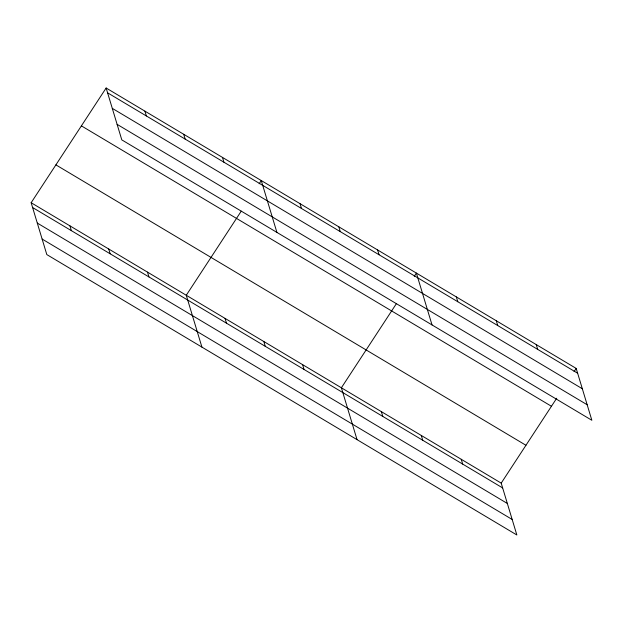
<?xml version="1.0" encoding="UTF-8"?>
<svg xmlns="http://www.w3.org/2000/svg" width="623" height="623" viewBox="0 0 623 623"><rect width="100%" height="100%" fill="white"/><g stroke="black" fill="none" stroke-linecap="round" stroke-linejoin="round"><path stroke-width="0.93" d="M31.15 202.724L501.204 483.121L516.856 534.986L46.811 254.581L31.15 202.724L106.144 88.014L576.189 368.419L591.85 420.276L121.797 139.879L106.144 88.014M241.249 211.15L186.269 295.255L201.922 347.112M259.152 183.769L261.263 180.553L276.916 232.41M396.368 303.689L341.381 387.786L357.041 439.643M414.272 276.3L416.374 273.084L432.035 324.941M501.204 483.121L556.713 398.222M574.087 371.643L576.189 368.419M107.592 92.827L577.646 373.224M112.28 108.355L582.334 388.752M117.108 124.351L587.162 404.748M81.395 125.869L551.448 406.274M55.899 164.869L525.944 445.274M32.598 207.529L502.652 487.934M37.287 223.057L507.34 503.462M42.123 239.053L512.168 519.457M536.239 344.581L537.688 349.394M496.282 320.752L497.738 325.556M456.332 296.914L457.78 301.727M461.246 459.291L462.694 464.096M377.6 249.948L379.049 254.76M421.288 435.454L422.744 440.266M338.819 226.819L340.267 231.624M381.338 411.624L382.787 416.429M300.037 203.682L301.493 208.495M302.607 364.657L304.055 369.462M222.481 157.417L223.93 162.221M263.825 341.521L265.273 346.333M183.699 134.28L185.156 139.093M225.043 318.392L226.499 323.197M144.918 111.151L146.374 115.956M147.487 272.119L148.936 276.931M108.706 248.99L110.162 253.795M69.932 225.853L71.38 230.666"/></g></svg>
